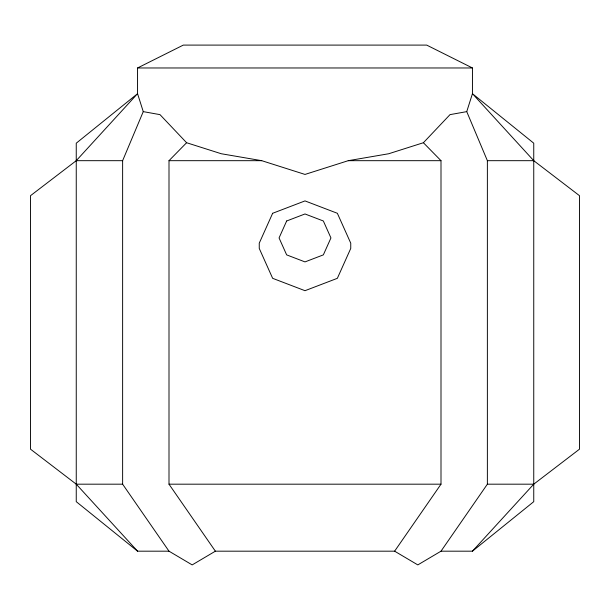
<?xml version="1.0" encoding="UTF-8"?>
<svg xmlns="http://www.w3.org/2000/svg" width="610" height="610" viewBox="0 0 610 610"><rect width="100%" height="100%" fill="white"/><g stroke="black" fill="none" stroke-linecap="round" stroke-linejoin="round"><path stroke-width="0.91" d="M466.741 111.63L472.445 93.681L472.445 67.969L426.695 45.094L183.305 45.094L137.555 67.969L137.555 93.681L143.258 111.63L122.625 160.682L122.625 484.18L169 551.181L192.188 564.906L215.376 551.181L394.624 551.181L417.812 564.906L441 551.181L487.375 484.18L487.375 160.682L466.741 111.63L450.012 114.634L423.401 142.725L388.722 153.743L348.249 160.682L305 174.429L261.751 160.682L221.277 153.743L186.599 142.725L159.988 114.634L143.258 111.63M394.624 551.181L441 484.18L441 160.682L423.401 142.725M137.555 551.181L76.25 484.18L30.5 449.166L30.5 195.696L76.25 160.682L137.555 93.681L76.25 143.197L76.25 501.664L137.555 551.181L169 551.181M472.445 551.181L533.75 484.18L579.5 449.166L579.5 195.696L533.75 160.682L472.445 93.681L533.75 143.197L533.75 501.664L472.445 551.181L441 551.181M215.376 551.181L169 484.18L169 160.682L186.599 142.725M137.555 67.969L472.445 67.969M76.25 160.682L122.625 160.682M169 160.682L261.751 160.682M348.249 160.682L441 160.682M487.375 160.682L533.75 160.682M76.25 484.18L122.625 484.18M169 484.18L441 484.18M487.375 484.18L533.75 484.18M272.647 213.287L259.25 243.177L259.25 248.43L272.647 278.32L305 290.695L337.353 278.32L350.75 248.43L350.75 243.177L337.353 213.287L305 200.911L272.647 213.287M286.654 220.988L279.06 237.938L286.654 254.881L305 261.904L323.346 254.881L330.94 237.938L323.346 220.988L305 213.965L286.654 220.988"/></g></svg>
